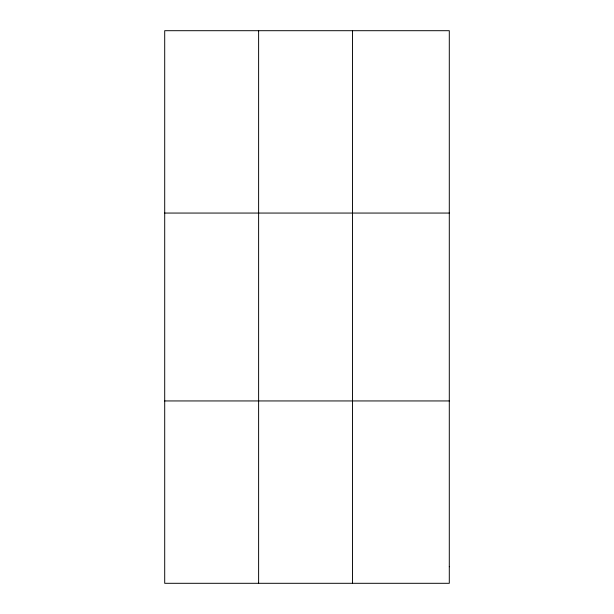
<?xml version="1.0" encoding="UTF-8"?>
<svg xmlns="http://www.w3.org/2000/svg" width="614" height="614" viewBox="0 0 614 614"><rect width="100%" height="100%" fill="white"/><g stroke="black" fill="none" stroke-linecap="round" stroke-linejoin="round"><path stroke-width="0.92" d="M258.617 30.7L258.617 583.3M352.536 30.7L352.536 583.3M164.706 213.058L449.294 213.058M164.706 400.942L449.294 400.942M449.294 566.722L449.294 583.3L164.706 583.3L164.706 30.7L449.294 30.7L449.294 566.722"/></g></svg>
